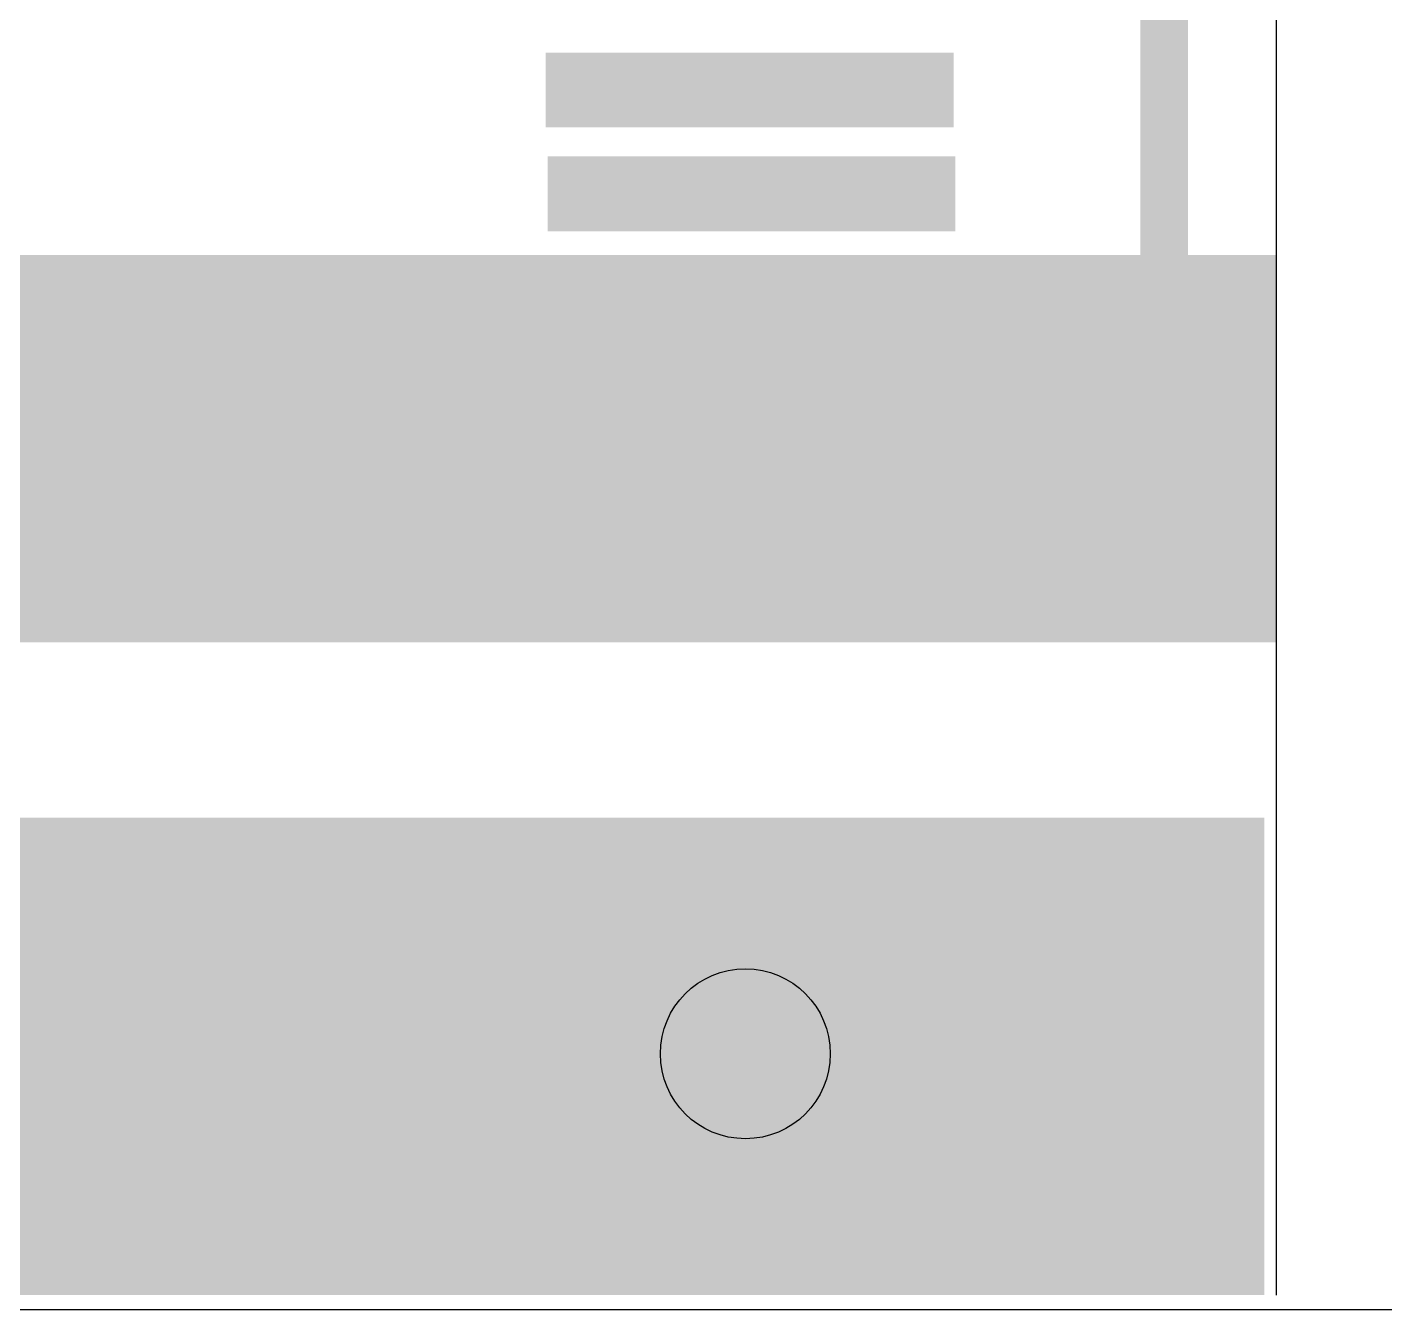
# Model space of a CAD drawing. Extents: x 280 to 426, y 216 to 306.
# Drawn here: x 355.58 to 375.56, y 216.01 to 234.88 of the extents above; entities that cross this region are included whole.
import ezdxf

# ---------------------------------------------------------------- set-up
doc = ezdxf.new("R2010")
doc.units = 0
doc.header["$MEASUREMENT"] = 0
doc.layers.get('0').update_dxf_attribs({"linetype": 'CONTINUOUS'})
doc.layers.add('MULTILAYER', color=9, linetype='CONTINUOUS')
doc.layers.add('TOPLAYER', color=1, linetype='CONTINUOUS')

msp = doc.modelspace()

# ---------------------------------------------------------------- linework, layer by layer
at = {"linetype": 'Continuous'}
msp.add_line((373.963, 216.226), (373.963, 238.076), dxfattribs=at)
msp.add_lwpolyline([(279.935, 253.575), (426.074, 253.575), (426.074, 216.01), (279.935, 216.01)], close=True, dxfattribs=at)
at = {"color": 3, "linetype": 'Continuous'}
msp.add_circle((366.149, 219.776), 1.25, dxfattribs=at)
at = {"layer": 'MULTILAYER'}
for points, const_width in [([(364.899, 219.776, 1), (367.399, 219.776, 1)], 2.5), ([(355.74, 221.451, 1), (356.04, 221.451, 1)], 0.3), ([(358.043, 221.451, 1), (358.343, 221.451, 1)], 0.3), ([(360.346, 221.451, 1), (360.646, 221.451, 1)], 0.3), ([(362.649, 221.451, 1), (362.949, 221.451, 1)], 0.3), ([(364.952, 221.451, 1), (365.252, 221.451, 1)], 0.3), ([(367.254, 221.451, 1), (367.554, 221.451, 1)], 0.3), ([(369.557, 221.451, 1), (369.857, 221.451, 1)], 0.3), ([(371.86, 221.451, 1), (372.16, 221.451, 1)], 0.3), ([(356.213, 218.101, 1), (356.513, 218.101, 1)], 0.3), ([(358.515, 218.101, 1), (358.815, 218.101, 1)], 0.3), ([(360.818, 218.101, 1), (361.118, 218.101, 1)], 0.3), ([(363.043, 218.076, 1), (363.343, 218.076, 1)], 0.3), ([(365.346, 218.076, 1), (365.646, 218.076, 1)], 0.3), ([(367.649, 218.076, 1), (367.949, 218.076, 1)], 0.3), ([(369.952, 218.076, 1), (370.252, 218.076, 1)], 0.3), ([(372.254, 218.076, 1), (372.554, 218.076, 1)], 0.3)]:
    msp.add_lwpolyline(points, format="xyb", close=True, dxfattribs=dict(at, const_width=const_width))
at = {"layer": 'TOPLAYER'}
for points, const_width in [([(372.313, 229.001), (372.313, 237.976)], 0.7), ([(360.388, 231.176), (370.663, 231.176)], 0.7), ([(370.388, 229.001), (371.719, 230.332)], 0.63), ([(371.263, 230.332), (371.719, 230.332)], 0.63), ([(358.213, 229.001), (372.313, 229.001)], 0.7)]:
    msp.add_lwpolyline(points, dxfattribs=dict(at, const_width=const_width))
for points, const_width in [([(360.213, 231.176, 1), (360.563, 231.176, 1)], 0.35), ([(370.488, 231.176, 1), (370.838, 231.176, 1)], 0.35), ([(371.105, 230.332, 1), (371.42, 230.332, 1)], 0.315), ([(371.561, 230.332, 1), (371.876, 230.332, 1)], 0.315), ([(371.561, 230.332, 1), (371.876, 230.332, 1)], 0.315), ([(372.975, 229.426, 1), (373.6, 229.426, 1)], 0.625), ([(358.038, 229.001, 1), (358.388, 229.001, 1)], 0.35), ([(372.138, 229.001, 1), (372.488, 229.001, 1)], 0.35), ([(372.138, 229.001, 1), (372.488, 229.001, 1)], 0.35), ([(370.23, 229.001, 1), (370.545, 229.001, 1)], 0.315), ([(372.975, 228.176, 1), (373.6, 228.176, 1)], 0.625), ([(364.899, 219.776, 1), (367.399, 219.776, 1)], 2.5), ([(355.74, 221.451, 1), (356.04, 221.451, 1)], 0.3), ([(358.043, 221.451, 1), (358.343, 221.451, 1)], 0.3), ([(360.346, 221.451, 1), (360.646, 221.451, 1)], 0.3), ([(362.649, 221.451, 1), (362.949, 221.451, 1)], 0.3), ([(364.952, 221.451, 1), (365.252, 221.451, 1)], 0.3), ([(367.254, 221.451, 1), (367.554, 221.451, 1)], 0.3), ([(369.557, 221.451, 1), (369.857, 221.451, 1)], 0.3), ([(371.86, 221.451, 1), (372.16, 221.451, 1)], 0.3), ([(356.213, 218.101, 1), (356.513, 218.101, 1)], 0.3), ([(358.515, 218.101, 1), (358.815, 218.101, 1)], 0.3), ([(360.818, 218.101, 1), (361.118, 218.101, 1)], 0.3), ([(363.043, 218.076, 1), (363.343, 218.076, 1)], 0.3), ([(365.346, 218.076, 1), (365.646, 218.076, 1)], 0.3), ([(367.649, 218.076, 1), (367.949, 218.076, 1)], 0.3), ([(369.952, 218.076, 1), (370.252, 218.076, 1)], 0.3), ([(372.254, 218.076, 1), (372.554, 218.076, 1)], 0.3)]:
    msp.add_lwpolyline(points, format="xyb", close=True, dxfattribs=dict(at, const_width=const_width))
for points in [[(363.213, 233.401), (369.213, 233.401), (363.213, 234.501), (369.213, 234.501)], [(363.238, 231.876), (369.238, 231.876), (363.238, 232.976), (369.238, 232.976)], [(345.513, 225.826), (373.963, 225.826), (345.513, 231.526), (373.963, 231.526)], [(373.288, 230.051), (343.538, 230.051), (373.288, 227.551), (343.538, 227.551)], [(373.913, 229.426), (342.913, 229.426), (373.913, 228.176), (342.913, 228.176)], [(331.863, 216.226), (373.788, 216.226), (331.863, 223.251), (373.788, 223.251)]]:
    msp.add_solid(points, dxfattribs=at)

doc.saveas('drawing.dxf')
